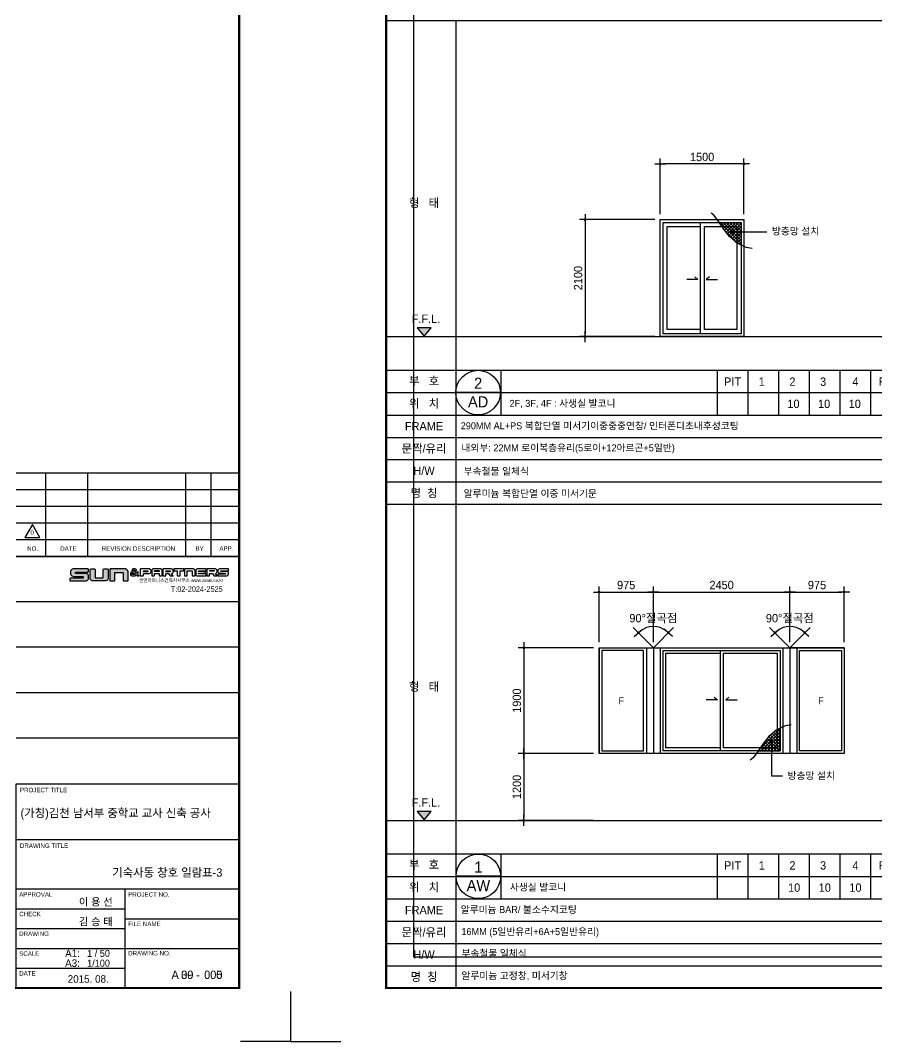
# Model space of a CAD drawing. Extents: x -25535497 to -25216507, y 8041684 to 8103002.
# Drawn here: x -25368491 to -25353125, y 8057869 to 8076208 of the extents above; entities that cross this region are included whole.
import ezdxf
from ezdxf.enums import TextEntityAlignment as Align

# ---------------------------------------------------------------- set-up
doc = ezdxf.new("R2010")
doc.units = 0
doc.header["$MEASUREMENT"] = 0
doc.set_wipeout_variables(frame=1)
doc.linetypes.add('DASHDOT', pattern=[22, 20, -1, 0, -1])
doc.layers.get('Defpoints').update_dxf_attribs({"color": 45})
for name, color, linetype in [('0_form', 8, 'Continuous'), ('0_SYM', 7, 'Continuous'), ('A_WID', 4, 'Continuous'), ('DIM', 7, 'Continuous'), ('ELE7', 4, 'Continuous'), ('FIN', 6, 'Continuous'), ('HAT', 8, 'Continuous'), ('KMS_SHEET$0$form', 7, 'Continuous'), ('KMS_SHEET$0$TEXT', 7, 'Continuous'), ('SHT', 7, 'Continuous'), ('SYM', 7, 'Continuous'), ('text', 7, 'Continuous')]:
    doc.layers.add(name, color=color, linetype=linetype)
doc.styles.add('KMS_SHEET$0$돋움', font='')
doc.styles.add('songdoh', font='')
doc.styles.add('돋움', font='')
doc.styles.get('KMS_SHEET$0$돋움').set_extended_font_data('Dotum')
doc.styles.get('songdoh').set_extended_font_data('Dotum')
doc.styles.get('돋움').set_extended_font_data('Dotum')
doc.dimstyles.new('DONGWOO', dxfattribs={"dimscale": 300, "dimtxt": 3, "dimasz": 1, "dimexe": 2, "dimexo": 2, "dimgap": 1, "dimtad": 1, "dimdec": 0, "dimzin": 11, "dimdsep": 46, "dimtxsty": 'songdoh', "dimblk": 'DOT-6', "dimcen": 2, "dimdle": 2, "dimclrd": 256, "dimclre": 256, "dimclrt": 3, "dimadec": 0, "dimazin": 0, "dimtfac": 1, "dimtdec": 0, "dimtix": 1, "dimtmove": 2, "dimatfit": 3, "dimldrblk": 'DOT', "dimfxl": 2, "dimtolj": 1, "dimtzin": 11, "dimarcsym": 0})

# ---------------------------------------------------------------- blocks, each defined once
blk = doc.blocks.new('KMS_SHEET$0$김천 도면폼(XR)')
at = {"layer": 'KMS_SHEET$0$form', "true_color": 0x424242}
for points in [[(77833, 17986), (77809, 18013), (77777, 18034), (77736, 18050), (77705, 18054), (77368, 18054), (77368, 18094), (77814, 18094), (77830, 18106), (77834, 18118), (77834, 18197), (77817, 18217), (77288, 18217), (77248, 18208), (77218, 18189), (77206, 18178), (77196, 18164), (77182, 18141), (77182, 18036), (77193, 18009), (77218, 17981), (77238, 17969), (77267, 17955), (77311, 17942), (77645, 17942), (77645, 17892), (77645, 17886), (77635, 17881), (77187, 17881), (77169, 17858), (77169, 17794), (77182, 17784), (77758, 17784), (77778, 17797), (77804, 17818), (77824, 17842), (77829, 17858), (77833, 17877)], [(78538, 18196), (78524, 18217), (78374, 18217), (78355, 18191), (78355, 17906), (78345, 17897), (78066, 17897), (78066, 18198), (78052, 18217), (77902, 18217), (77889, 18201), (77889, 17874), (77896, 17850), (77903, 17835), (77924, 17811), (77944, 17793), (77968, 17784), (78446, 17784), (78490, 17798), (78517, 17817), (78528, 17834), (78538, 17862)], [(79219, 18177), (79202, 18192), (79187, 18205), (79167, 18217), (78606, 18217), (78592, 18204), (78592, 17796), (78603, 17784), (78762, 17784), (78772, 17795), (78772, 18089), (79074, 18089), (79074, 17802), (79090, 17784), (79245, 17784), (79255, 17797), (79255, 18104), (79253, 18122), (79246, 18140), (79237, 18159)]]:
    blk.add_hatch(color=49, dxfattribs=at).paths.add_polyline_path(points)
for p, q in [((75242, 21666), (83232, 21666)), ((75242, 21066), (83232, 21066)), ((75242, 20466), (83232, 20466)), ((75242, 19866), (83232, 19866)), ((75819, 19808), (75550, 19341)), ((76089, 19341), (75819, 19808)), ((75242, 19266), (83232, 19266)), ((75550, 19341), (76089, 19341))]:
    blk.add_line(p, q)
at = {"color": 2}
blk.add_line((83232, 18666), (75242, 18666), dxfattribs=at)
at = {"color": 2, "const_width": 79.9}
blk.add_lwpolyline([(83232, 3182), (4501, 3182), (4501, 58666), (83232, 58666)], close=True, dxfattribs=at)
at = {"color": 2}
for points in [[(75242, 3182), (75242, 10507), (83232, 10507)], [(75242, 8509), (83232, 8509)], [(75242, 6734), (83232, 6734)]]:
    blk.add_lwpolyline(points, dxfattribs=at)
at = {"layer": 'Defpoints', "ltscale": 2}
blk.add_lwpolyline([(5500, 57780), (74243, 57780), (74243, 4293), (5500, 4293)], close=True, dxfattribs=at)
at = {"layer": 'Defpoints'}
for points in [[(1080, 3058), (1080, 1260), (2878, 1260)], [(85080, 3058), (85080, 1260), (83282, 1260)]]:
    blk.add_lwpolyline(points, dxfattribs=at)
at = {"layer": 'KMS_SHEET$0$form', "color": 1}
for p, q in [((76308, 18666), (76308, 21666)), ((77808, 18666), (77808, 21666)), ((81325, 18666), (81325, 21666)), ((82225, 18666), (82225, 21666)), ((75242, 18666), (83232, 18666)), ((83232, 18666), (75242, 18666)), ((75242, 18666), (83232, 18666)), ((75242, 18666), (83232, 18666)), ((75242, 6023), (79148, 6023)), ((79148, 5668), (83232, 5668)), ((75242, 5313), (79148, 5313)), ((75242, 4603), (79148, 4603)), ((79148, 4603), (83232, 4603)), ((75242, 3893), (79148, 3893))]:
    blk.add_line(p, q, dxfattribs=at)
at = {"layer": 'KMS_SHEET$0$form', "color": 2}
for points in [[(77833, 17986), (77809, 18013), (77777, 18034), (77736, 18050), (77705, 18054), (77368, 18054), (77368, 18094), (77814, 18094), (77830, 18106), (77834, 18118), (77834, 18197), (77817, 18217), (77288, 18217), (77248, 18208), (77218, 18189), (77206, 18178), (77196, 18164), (77182, 18141), (77182, 18036), (77193, 18009), (77218, 17981), (77238, 17969), (77267, 17955), (77311, 17942), (77640, 17942), (77645, 17938), (77645, 17892), (77645, 17886), (77635, 17881), (77187, 17881), (77169, 17858), (77169, 17794), (77182, 17784), (77758, 17784), (77778, 17797), (77804, 17818), (77824, 17842), (77829, 17858), (77833, 17877)], [(77903, 17835), (77896, 17850), (77889, 17874), (77889, 18201), (77902, 18217), (78052, 18217), (78066, 18198), (78066, 17897), (78345, 17897), (78355, 17906), (78355, 18191), (78374, 18217), (78524, 18217), (78538, 18196), (78538, 17862), (78528, 17834), (78517, 17817), (78490, 17798), (78446, 17784), (77968, 17784), (77944, 17793), (77924, 17811)], [(79255, 18104), (79253, 18122), (79246, 18140), (79237, 18159), (79219, 18177), (79202, 18192), (79187, 18205), (79167, 18217), (78606, 18217), (78592, 18204), (78592, 17796), (78603, 17784), (78762, 17784), (78772, 17795), (78772, 18089), (79074, 18089), (79074, 17802), (79090, 17784), (79245, 17784), (79255, 17797)]]:
    blk.add_lwpolyline(points, close=True, dxfattribs=at)
at = {"layer": 'KMS_SHEET$0$form'}
for points in [[(79435, 18160), (79435, 18177), (79509, 18177), (79509, 18144), (79551, 18152), (79551, 18165), (79538, 18207), (79534, 18209), (79494, 18217), (79439, 18217), (79404, 18206), (79392, 18172), (79390, 18156), (79396, 18137), (79410, 18121), (79365, 18091), (79340, 18068), (79335, 18044), (79336, 18018), (79347, 17983), (79352, 17978), (79393, 17968), (79477, 17968), (79502, 17973), (79515, 17981), (79538, 18002), (79576, 17968), (79645, 17968), (79573, 18034), (79625, 18082), (79595, 18111), (79541, 18063)], [(79507, 18031), (79486, 18012), (79381, 18012), (79381, 18053), (79439, 18093)], [(80059, 18185), (80050, 18193), (80039, 18204), (80026, 18212), (80014, 18217), (79696, 18217), (79687, 18207), (79687, 17972), (79691, 17968), (79792, 17968), (79799, 17975), (79799, 18053), (80013, 18053), (80024, 18053), (80041, 18061), (80058, 18075), (80070, 18093), (80076, 18118), (80074, 18153), (80067, 18172)], [(79954, 18145), (79954, 18116), (79801, 18116), (79801, 18145)], [(80473, 18165), (80470, 18173), (80464, 18183), (80459, 18191), (80450, 18201), (80439, 18208), (80423, 18217), (80141, 18217), (80132, 18212), (80117, 18200), (80107, 18188), (80100, 18177), (80099, 18172), (80099, 17978), (80107, 17968), (80192, 17968), (80201, 17975), (80201, 18041), (80204, 18046), (80362, 18046), (80371, 18037), (80371, 17977), (80377, 17968), (80466, 17968), (80473, 17977)], [(80201, 18119), (80201, 18160), (80205, 18165), (80363, 18165), (80371, 18159), (80371, 18124), (80368, 18119)], [(80201, 18119), (80201, 18160), (80205, 18165), (80363, 18165), (80371, 18159), (80371, 18124), (80368, 18119)], [(80864, 18099), (80867, 18108), (80867, 18151), (80863, 18168), (80858, 18179), (80850, 18190), (80841, 18200), (80828, 18209), (80810, 18217), (80505, 18217), (80497, 18212), (80497, 17974), (80501, 17968), (80598, 17968), (80602, 17973), (80602, 18046), (80607, 18049), (80698, 18049), (80758, 17968), (80868, 17968), (80868, 17971), (80807, 18050), (80809, 18054), (80823, 18054), (80838, 18063), (80850, 18073), (80857, 18081)], [(80864, 18099), (80867, 18108), (80867, 18151), (80863, 18168), (80858, 18179), (80850, 18190), (80841, 18200), (80828, 18209), (80810, 18217), (80505, 18217), (80497, 18212), (80497, 17974), (80501, 17968), (80598, 17968), (80602, 17973), (80602, 18046), (80607, 18049), (80698, 18049), (80758, 17968), (80868, 17968), (80868, 17971), (80807, 18050), (80809, 18054), (80823, 18054), (80838, 18063), (80850, 18073), (80857, 18081)], [(80613, 18113), (80603, 18121), (80603, 18141), (80612, 18143), (80756, 18143), (80756, 18113)], [(80613, 18113), (80603, 18121), (80603, 18141), (80612, 18143), (80756, 18143), (80756, 18113)], [(81123, 18146), (81242, 18146), (81247, 18150), (81247, 18211), (81243, 18217), (80896, 18217), (80892, 18213), (80892, 18152), (80898, 18146), (81016, 18146), (81016, 17978), (81024, 17968), (81116, 17968), (81123, 17972)], [(81123, 18146), (81242, 18146), (81247, 18150), (81247, 18211), (81243, 18217), (80896, 18217), (80892, 18213), (80892, 18152), (80898, 18146), (81016, 18146), (81016, 17978), (81024, 17968), (81116, 17968), (81123, 17972)], [(81374, 18143), (81547, 18143), (81547, 17978), (81557, 17968), (81646, 17968), (81652, 17976), (81652, 18152), (81651, 18162), (81646, 18172), (81641, 18183), (81631, 18194), (81621, 18202), (81612, 18210), (81601, 18217), (81279, 18217), (81271, 18209), (81271, 17975), (81277, 17968), (81368, 17968), (81374, 17974)], [(81374, 18143), (81547, 18143), (81547, 17978), (81557, 17968), (81646, 17968), (81652, 17976), (81652, 18152), (81651, 18162), (81646, 18172), (81641, 18183), (81631, 18194), (81621, 18202), (81612, 18210), (81601, 18217), (81279, 18217), (81271, 18209), (81271, 17975), (81277, 17968), (81368, 17968), (81374, 17974)], [(81776, 18128), (81776, 18147), (81781, 18150), (82038, 18150), (82046, 18157), (82046, 18207), (82035, 18216), (81731, 18216), (81706, 18207), (81691, 18196), (81682, 18182), (81675, 18163), (81675, 18009), (81685, 17992), (81698, 17979), (81712, 17970), (81724, 17968), (82044, 17968), (82048, 17971), (82048, 18028), (82042, 18035), (81784, 18035), (81774, 18038), (81774, 18060), (81782, 18065), (82029, 18065), (82029, 18119), (82023, 18123), (81781, 18123)], [(81776, 18128), (81776, 18147), (81781, 18150), (82038, 18150), (82046, 18157), (82046, 18207), (82035, 18216), (81731, 18216), (81706, 18207), (81691, 18196), (81682, 18182), (81675, 18163), (81675, 18009), (81685, 17992), (81698, 17979), (81712, 17970), (81724, 17968), (82044, 17968), (82048, 17971), (82048, 18028), (82042, 18035), (81784, 18035), (81774, 18038), (81774, 18060), (81782, 18065), (82029, 18065), (82029, 18119), (82023, 18123), (81781, 18123)], [(82442, 18151), (82438, 18168), (82433, 18179), (82425, 18190), (82416, 18200), (82402, 18209), (82384, 18217), (82080, 18217), (82071, 18212), (82071, 17974), (82076, 17968), (82173, 17968), (82176, 17973), (82176, 18046), (82181, 18049), (82273, 18049), (82333, 17968), (82443, 17968), (82443, 17971), (82382, 18050), (82384, 18054), (82398, 18054), (82413, 18063), (82425, 18073), (82431, 18081), (82439, 18099), (82442, 18108)], [(82442, 18151), (82438, 18168), (82433, 18179), (82425, 18190), (82416, 18200), (82402, 18209), (82384, 18217), (82080, 18217), (82071, 18212), (82071, 17974), (82076, 17968), (82173, 17968), (82176, 17973), (82176, 18046), (82181, 18049), (82273, 18049), (82333, 17968), (82443, 17968), (82443, 17971), (82382, 18050), (82384, 18054), (82398, 18054), (82413, 18063), (82425, 18073), (82431, 18081), (82439, 18099), (82442, 18108)], [(82185, 18141), (82185, 18161), (82194, 18163), (82339, 18163), (82339, 18133), (82195, 18133)], [(82185, 18141), (82185, 18161), (82194, 18163), (82339, 18163), (82339, 18133), (82195, 18133)], [(82792, 18121), (82774, 18123), (82581, 18123), (82581, 18147), (82837, 18147), (82846, 18153), (82848, 18160), (82848, 18206), (82839, 18217), (82535, 18217), (82512, 18212), (82495, 18201), (82488, 18194), (82482, 18186), (82474, 18174), (82474, 18113), (82480, 18098), (82495, 18081), (82506, 18075), (82523, 18067), (82548, 18059), (82737, 18059), (82740, 18057), (82740, 18030), (82740, 18027), (82734, 18024), (82477, 18024), (82467, 18011), (82467, 17974), (82474, 17968), (82805, 17968), (82816, 17976), (82831, 17988), (82843, 18001), (82846, 18011), (82848, 18022), (82848, 18084), (82834, 18100), (82815, 18112)], [(82792, 18121), (82774, 18123), (82581, 18123), (82581, 18147), (82837, 18147), (82846, 18153), (82848, 18160), (82848, 18206), (82839, 18217), (82535, 18217), (82512, 18212), (82495, 18201), (82488, 18194), (82482, 18186), (82474, 18174), (82474, 18113), (82480, 18098), (82495, 18081), (82506, 18075), (82523, 18067), (82548, 18059), (82737, 18059), (82740, 18057), (82740, 18030), (82740, 18027), (82734, 18024), (82477, 18024), (82467, 18011), (82467, 17974), (82474, 17968), (82805, 17968), (82816, 17976), (82831, 17988), (82843, 18001), (82846, 18011), (82848, 18022), (82848, 18084), (82834, 18100), (82815, 18112)]]:
    blk.add_lwpolyline(points, close=True, dxfattribs=at)
at = {"layer": 'KMS_SHEET$0$form', "color": 1}
for points in [[(83232, 17035), (75242, 17035)], [(83232, 15403), (75242, 15403)], [(83232, 13771), (75242, 13771)], [(83232, 12139), (75242, 12139)]]:
    blk.add_lwpolyline(points, dxfattribs=at)
at = {"layer": 'KMS_SHEET$0$TEXT', "color": 1}
blk.add_line((79148, 3182), (79148, 6734), dxfattribs=at)
at = {"layer": 'KMS_SHEET$0$TEXT', "style": 'KMS_SHEET$0$돋움'}
for s, height, p in [('0', 160, (75750, 19444)), ('NO.', 159.8, (75634, 18867)), ('DATE', 159.8, (76819, 18867)), ('REVISION DESCRIPTION', 159.81, (78311, 18867)), ('BY', 159.8, (81670, 18867)), ('APP.', 159.8, (82523, 18867)), ('썬앤파트너스건축사사무소 www.asun.co.kr', 117.84, (79644, 17749)), ('T:02-2024-2525', 200, (80782, 17394)), ('PROJECT TITLE', 159.81, (75375, 10205)), ('(가칭)김천 남서부 중학교 교사 신축 공사', 299.64, (75395, 9310)), ('DRAWING TITLE', 159.81, (75375, 8208)), ('APPROVAL', 159.8, (75348, 6458)), ('PROJECT NO.', 159.81, (79255, 6458)), ('CHECK', 159.8, (75348, 5757)), ('FILE NAME', 159.8, (79255, 5402)), ('DRAWING', 159.8, (75348, 5047)), ('SCALE', 159.8, (75348, 4337)), ('DRAWING NO.', 159.81, (79255, 4349)), ('DATE', 159.8, (75348, 3626))]:
    blk.add_text(s, height=height, dxfattribs=at).set_placement(p)
for s, p in [('이 용 선', (78699, 6271)), ('김 승 태', (78699, 5561)), ('2015. 08.', (78558, 3506))]:
    blk.add_text(s, height=269.7, dxfattribs=at).set_placement(p, align=Align.MIDDLE_RIGHT)
for s, p in [('A1:', (76995, 4423)), ('A3:', (76995, 4073))]:
    blk.add_text(s, height=269.7, dxfattribs=at).set_placement(p, align=Align.MIDDLE_LEFT)
blk = doc.blocks.new('KMS_SHEET', base_point=(2746843.44, 1131951.81))
at = {"xscale": 0.0100119047570738, "yscale": 0.0100119047570738, "zscale": 0.0100119047570738}
blk.add_blockref('KMS_SHEET$0$김천 도면폼(XR)', (2746832.63, 1131939.2), dxfattribs=at)
at = {"layer": 'Defpoints', "style": 'KMS_SHEET$0$돋움'}
for s, p in [('00', (2747649.52, 1131975.8)), ('000', (2747659.94, 1131975.8))]:
    blk.add_text(s, height=3, dxfattribs=at).set_placement(p, align=Align.MIDDLE_RIGHT)
at = {"layer": 'KMS_SHEET$0$TEXT', "style": 'KMS_SHEET$0$돋움'}
blk.add_text('A', height=3, dxfattribs=at).set_placement((2747641.68, 1131975.8), align=Align.MIDDLE_LEFT)
blk.add_text('-', height=3, dxfattribs=at).set_placement((2747651.21, 1131975.8), align=Align.MIDDLE_CENTER)
blk = doc.blocks.new('창호표')
at = {"layer": '0_form', "color": 3}
for p, q in [((0, 278), (8540, 278)), ((0, -6000), (8540, -6000)), ((0, -8410), (8540, -8410))]:
    blk.add_line(p, q, dxfattribs=at)
at = {"layer": '0_form', "color": 7}
for p, q in [((0, 278), (0, -8410)), ((8540, 278), (8540, -8410)), ((4690, -6000), (4690, -6810)), ((5240, -6000), (5240, -6810)), ((5790, -6000), (5790, -6810)), ((6340, -6000), (6340, -6810)), ((6890, -6000), (6890, -6810)), ((7440, -6000), (7440, -6810)), ((7990, -6000), (7990, -6810)), ((0, -6405), (8540, -6405)), ((0, -6810), (8540, -6810)), ((0, -7210), (8540, -7210)), ((0, -7610), (8540, -7610)), ((0, -8010), (8540, -8010))]:
    blk.add_line(p, q, dxfattribs=at)
at = {"layer": '0_form', "color": 1, "linetype": 'DASHDOT'}
blk.add_line((0, -5400), (8540, -5400), dxfattribs=at)
at = {"layer": '0_form'}
blk.add_line((810, -6000), (810, -6810), dxfattribs=at)
at = {"layer": '0_form', "color": 3, "style": '돋움'}
for s, p in [('PIT', (4967, -6284)), ('4', (7172, -6284)), ('RF', (7722, -6284))]:
    blk.add_text(s, height=150, dxfattribs=at).set_placement(p, align=Align.CENTER)
for s, p in [('1', (5437, -6284)), ('2', (5987, -6284)), ('3', (6537, -6284)), ('계', (8155, -6284))]:
    blk.add_text(s, height=150, dxfattribs=at).set_placement(p)
blk = doc.blocks.new('DOOR')
at = {"color": 0}
blk.add_line((-44282, 44513), (-45482, 44513), dxfattribs=at)
at = {"color": 0, "linetype": 'Continuous'}
blk.add_circle((-44882, 44513), 600, dxfattribs=at)
at = {"layer": 'Defpoints', "style": '돋움', "width": 0.8}
blk.add_attdef('크기', text='', height=169, dxfattribs=at).set_placement((-44882, 44513), align=Align.MIDDLE_CENTER)
at = {"layer": 'SYM', "color": 3, "style": 'songdoh'}
for tag, p in [('번호', (-44882, 44763)), ('종류', (-44882, 44263))]:
    blk.add_attdef(tag, text='', height=300, dxfattribs=at).set_placement(p, align=Align.MIDDLE_CENTER)
blk = doc.blocks.new('_Dot')
at = {"color": 0, "linetype": 'ByBlock', "lineweight": -2}
blk.add_line((-0.5, 0), (-1, 0), dxfattribs=at)
at = {"color": 0, "linetype": 'ByBlock', "const_width": 0.5}
blk.add_lwpolyline([(-0.25, 0, 1), (0.25, 0, 1)], format="xyb", close=True, dxfattribs=at)
blk = doc.blocks.new('DOT-6')
at = {"layer": 'DIM', "color": 7, "ltscale": 0.5}
blk.add_line((2, 0), (-2, 0), dxfattribs=at)
at = {"layer": 'DIM', "color": 7, "ltscale": 0.5, "xscale": 0.9680000000043946, "yscale": 0.9680000000043946, "zscale": 0.9680000000043946}
blk.add_blockref('_Dot', (0, 0), dxfattribs=at)
blk = doc.blocks.new('*D63')
at = {"layer": 'Defpoints', "color": 0, "linetype": 'Continuous'}
for p in [(-25357131, 8065942), (-25358106, 8064942), (-25357131, 8064942)]:
    blk.add_point(p, dxfattribs=at)
at = {"layer": 'DIM', "linetype": 'Continuous', "lineweight": -2}
for p, q in [((-25358106, 8065042), (-25358106, 8066042)), ((-25358056, 8065942), (-25357181, 8065942)), ((-25357131, 8065042), (-25357131, 8066042))]:
    blk.add_line(p, q, dxfattribs=at)
at = {"layer": 'DIM', "linetype": 'Continuous', "lineweight": -2, "xscale": 50, "yscale": 50, "zscale": 50, "rotation": 180}
blk.add_blockref('DOT-6', (-25358106, 8065942), dxfattribs=at)
at = {"layer": 'DIM', "linetype": 'Continuous', "lineweight": -2, "xscale": 50, "yscale": 50, "zscale": 50}
blk.add_blockref('DOT-6', (-25357131, 8065942), dxfattribs=at)
at = {"layer": 'DIM', "color": 3, "linetype": 'Continuous', "insert": (-25357619, 8066067), "char_height": 150, "attachment_point": 5, "style": 'songdoh'}
blk.add_mtext('\\A1;975', dxfattribs=at)
blk = doc.blocks.new('*D64')
at = {"layer": 'Defpoints', "color": 0, "linetype": 'Continuous'}
for p in [(-25358106, 8064942), (-25359456, 8063042), (-25358106, 8063042)]:
    blk.add_point(p, dxfattribs=at)
at = {"layer": 'DIM', "linetype": 'Continuous', "lineweight": -2}
for p, q in [((-25358206, 8064942), (-25359556, 8064942)), ((-25359456, 8064892), (-25359456, 8063092)), ((-25358206, 8063042), (-25359556, 8063042))]:
    blk.add_line(p, q, dxfattribs=at)
at = {"layer": 'DIM', "linetype": 'Continuous', "lineweight": -2, "xscale": 50, "yscale": 50, "zscale": 50}
for p, rotation in [((-25359456, 8064942), 90), ((-25359456, 8063042), 270)]:
    blk.add_blockref('DOT-6', p, dxfattribs=dict(at, rotation=rotation))
at = {"layer": 'DIM', "color": 3, "linetype": 'Continuous', "insert": (-25359581, 8063992), "char_height": 150, "attachment_point": 5, "rotation": 90, "style": 'songdoh'}
blk.add_mtext('\\A1;1900', dxfattribs=at)
blk = doc.blocks.new('*D65')
at = {"layer": 'Defpoints', "color": 0, "linetype": 'Continuous'}
for p in [(-25358106, 8063042), (-25359456, 8061842), (-25358106, 8061842)]:
    blk.add_point(p, dxfattribs=at)
at = {"layer": 'DIM', "linetype": 'Continuous', "lineweight": -2}
for p, q in [((-25358206, 8063042), (-25359556, 8063042)), ((-25359456, 8062992), (-25359456, 8061892)), ((-25358206, 8061842), (-25359556, 8061842))]:
    blk.add_line(p, q, dxfattribs=at)
at = {"layer": 'DIM', "linetype": 'Continuous', "lineweight": -2, "xscale": 50, "yscale": 50, "zscale": 50}
for p, rotation in [((-25359456, 8063042), 90), ((-25359456, 8061842), 270)]:
    blk.add_blockref('DOT-6', p, dxfattribs=dict(at, rotation=rotation))
at = {"layer": 'DIM', "color": 3, "linetype": 'Continuous', "insert": (-25359581, 8062442), "char_height": 150, "attachment_point": 5, "rotation": 90, "style": 'songdoh'}
blk.add_mtext('\\A1;1200', dxfattribs=at)
blk = doc.blocks.new('*D66')
at = {"layer": 'Defpoints', "color": 0, "linetype": 'Continuous'}
for p in [(-25354681, 8065942), (-25357131, 8064942), (-25354681, 8064942)]:
    blk.add_point(p, dxfattribs=at)
at = {"layer": 'DIM', "linetype": 'Continuous', "lineweight": -2}
for p, q in [((-25357131, 8065042), (-25357131, 8066042)), ((-25357081, 8065942), (-25354731, 8065942)), ((-25354681, 8065042), (-25354681, 8066042))]:
    blk.add_line(p, q, dxfattribs=at)
at = {"layer": 'DIM', "linetype": 'Continuous', "lineweight": -2, "xscale": 50, "yscale": 50, "zscale": 50, "rotation": 180}
blk.add_blockref('DOT-6', (-25357131, 8065942), dxfattribs=at)
at = {"layer": 'DIM', "linetype": 'Continuous', "lineweight": -2, "xscale": 50, "yscale": 50, "zscale": 50}
blk.add_blockref('DOT-6', (-25354681, 8065942), dxfattribs=at)
at = {"layer": 'DIM', "color": 3, "linetype": 'Continuous', "insert": (-25355906, 8066067), "char_height": 150, "attachment_point": 5, "style": 'songdoh'}
blk.add_mtext('\\A1;2450', dxfattribs=at)
blk = doc.blocks.new('*D67')
at = {"layer": 'Defpoints', "color": 0, "linetype": 'Continuous'}
for p in [(-25353706, 8065942), (-25354681, 8064942), (-25353706, 8064942)]:
    blk.add_point(p, dxfattribs=at)
at = {"layer": 'DIM', "linetype": 'Continuous', "lineweight": -2}
for p, q in [((-25354681, 8065042), (-25354681, 8066042)), ((-25354631, 8065942), (-25353756, 8065942)), ((-25353706, 8065042), (-25353706, 8066042))]:
    blk.add_line(p, q, dxfattribs=at)
at = {"layer": 'DIM', "linetype": 'Continuous', "lineweight": -2, "xscale": 50, "yscale": 50, "zscale": 50, "rotation": 180}
blk.add_blockref('DOT-6', (-25354681, 8065942), dxfattribs=at)
at = {"layer": 'DIM', "linetype": 'Continuous', "lineweight": -2, "xscale": 50, "yscale": 50, "zscale": 50}
blk.add_blockref('DOT-6', (-25353706, 8065942), dxfattribs=at)
at = {"layer": 'DIM', "color": 3, "linetype": 'Continuous', "insert": (-25354194, 8066067), "char_height": 150, "attachment_point": 5, "style": 'songdoh'}
blk.add_mtext('\\A1;975', dxfattribs=at)
blk = doc.blocks.new('*D68')
at = {"layer": 'Defpoints', "color": 0, "linetype": 'Continuous'}
for p in [(-25357495, 8065305), (-25357033, 8065308), (-25356767, 8065305), (-25357131, 8064942), (-25357131, 8064942)]:
    blk.add_point(p, dxfattribs=at)
at = {"layer": 'DIM', "linetype": 'Continuous', "lineweight": -2}
blk.add_arc((-25357131, 8064942), 380, 52.5513, 127.4487, dxfattribs=at)
at = {"layer": 'DIM', "linetype": 'Continuous', "lineweight": -2, "xscale": 50, "yscale": 50, "zscale": 50}
for p, rotation in [((-25357400, 8065210), 221.224353473247), ((-25356863, 8065210), 318.7756465267531)]:
    blk.add_blockref('DOT-6', p, dxfattribs=dict(at, rotation=rotation))
at = {"layer": 'DIM', "color": 3, "linetype": 'Continuous', "insert": (-25357131, 8065465), "char_height": 150, "attachment_point": 5, "style": 'songdoh'}
blk.add_mtext('\\A1;90°절곡점', dxfattribs=at)
blk = doc.blocks.new('*D69')
at = {"layer": 'Defpoints', "color": 0, "linetype": 'Continuous'}
for p in [(-25355045, 8065305), (-25354583, 8065308), (-25354317, 8065305), (-25354681, 8064942), (-25354681, 8064942)]:
    blk.add_point(p, dxfattribs=at)
at = {"layer": 'DIM', "linetype": 'Continuous', "lineweight": -2}
blk.add_arc((-25354681, 8064942), 380, 52.5513, 127.4487, dxfattribs=at)
at = {"layer": 'DIM', "linetype": 'Continuous', "lineweight": -2, "xscale": 50, "yscale": 50, "zscale": 50}
for p, rotation in [((-25354950, 8065210), 221.224353473247), ((-25354413, 8065210), 318.7756465267531)]:
    blk.add_blockref('DOT-6', p, dxfattribs=dict(at, rotation=rotation))
at = {"layer": 'DIM', "color": 3, "linetype": 'Continuous', "insert": (-25354681, 8065465), "char_height": 150, "attachment_point": 5, "style": 'songdoh'}
blk.add_mtext('\\A1;90°절곡점', dxfattribs=at)
blk = doc.blocks.new('*D90')
at = {"layer": 'Defpoints', "color": 0, "linetype": 'Continuous'}
for p in [(-25357006, 8072630), (-25358356, 8070530), (-25357006, 8070530)]:
    blk.add_point(p, dxfattribs=at)
at = {"layer": 'DIM', "linetype": 'Continuous', "lineweight": -2}
for p, q in [((-25357106, 8072630), (-25358456, 8072630)), ((-25358356, 8072580), (-25358356, 8070580)), ((-25357106, 8070530), (-25358456, 8070530))]:
    blk.add_line(p, q, dxfattribs=at)
at = {"layer": 'DIM', "linetype": 'Continuous', "lineweight": -2, "xscale": 50, "yscale": 50, "zscale": 50}
for p, rotation in [((-25358356, 8072630), 90), ((-25358356, 8070530), 270)]:
    blk.add_blockref('DOT-6', p, dxfattribs=dict(at, rotation=rotation))
at = {"layer": 'DIM', "color": 3, "linetype": 'Continuous', "insert": (-25358481, 8071580), "char_height": 150, "attachment_point": 5, "rotation": 90, "style": 'songdoh'}
blk.add_mtext('\\A1;2100', dxfattribs=at)
blk = doc.blocks.new('*D91')
at = {"layer": 'Defpoints', "color": 0, "linetype": 'Continuous'}
for p in [(-25357006, 8073630), (-25357006, 8072630), (-25355506, 8072630)]:
    blk.add_point(p, dxfattribs=at)
at = {"layer": 'DIM', "linetype": 'Continuous', "lineweight": -2}
for p, q in [((-25357006, 8072730), (-25357006, 8073730)), ((-25355556, 8073630), (-25356956, 8073630)), ((-25355506, 8072730), (-25355506, 8073730))]:
    blk.add_line(p, q, dxfattribs=at)
at = {"layer": 'DIM', "linetype": 'Continuous', "lineweight": -2, "xscale": 50, "yscale": 50, "zscale": 50, "rotation": 180}
blk.add_blockref('DOT-6', (-25357006, 8073630), dxfattribs=at)
at = {"layer": 'DIM', "linetype": 'Continuous', "lineweight": -2, "xscale": 50, "yscale": 50, "zscale": 50}
blk.add_blockref('DOT-6', (-25355506, 8073630), dxfattribs=at)
at = {"layer": 'DIM', "color": 3, "linetype": 'Continuous', "insert": (-25356256, 8073755), "char_height": 150, "attachment_point": 5, "style": 'songdoh'}
blk.add_mtext('\\A1;1500', dxfattribs=at)
blk = doc.blocks.new('HHH')
at = {"layer": 'FIN', "ltscale": 4}
h = blk.add_hatch(dxfattribs=at)
h.set_pattern_fill('_USER', color=5, scale=40, angle=45, double=1, pattern_type=0)
h.set_pattern_definition([(45, (65.854, -24064.096), (-28.28427125, 28.28427125), []), (135, (65.854, -24064.096), (-28.28427125, -28.28427125), [])])
h.paths.add_polyline_path([(-25332061, 8086958), (-25332147, 8086881), (-25332234, 8086770), (-25332304, 8086669), (-25332316, 8086651), (-25332332, 8086628), (-25331940, 8086628), (-25331940, 8087034), (-25332017, 8086997), (-25332027, 8086988)])
blk.add_lwpolyline([(-25331740, 8087094), (-25331849, 8087078), (-25332017, 8086997), (-25332147, 8086881), (-25332251, 8086749), (-25332340, 8086616), (-25332426, 8086501), (-25332475, 8086459)], dxfattribs=at)
at = {"layer": 'FIN', "color": 5, "ltscale": 4}
blk.add_lwpolyline([(-25332061, 8086958), (-25332147, 8086881), (-25332234, 8086770), (-25332304, 8086669), (-25332316, 8086651), (-25332332, 8086628), (-25331940, 8086628), (-25331940, 8087034), (-25332017, 8086997), (-25332027, 8086988)], close=True, dxfattribs=at)
blk = doc.blocks.new('창호부호')
at = {"layer": '0_form', "color": 3}
for p, q in [((0, 278), (1252, 278)), ((0, 278), (0, -8410)), ((0, -8410), (1252, -8410))]:
    blk.add_line(p, q, dxfattribs=at)
at = {"layer": '0_form', "color": 7}
for p, q in [((1252, 278), (1252, -8410)), ((0, -6000), (1252, -6000)), ((0, -6405), (1252, -6405)), ((0, -6810), (1252, -6810)), ((0, -7210), (1252, -7210)), ((0, -7610), (1252, -7610)), ((0, -8010), (1252, -8010))]:
    blk.add_line(p, q, dxfattribs=at)
at = {"layer": '0_form', "color": 1, "linetype": 'DASHDOT'}
blk.add_line((0, -5400), (1252, -5400), dxfattribs=at)
at = {"layer": '0_form', "color": 2}
blk.add_lwpolyline([(682, -5390), (807, -5240), (557, -5240)], close=True, dxfattribs=at)
blk.add_solid([(682, -5390), (557, -5240), (807, -5240)], dxfattribs=at)
at = {"layer": '0_form', "color": 2, "style": '돋움'}
for s, p in [('형   태', (682, -3000)), ('F.F.L.', (716, -5079)), ('부   호', (682, -6197)), ('위   치', (682, -6602)), ('FRAME', (682, -7010)), ('문짝/유리', (682, -7410)), ('H/W', (682, -7810)), ('명  칭', (682, -8210))]:
    blk.add_text(s, height=150, dxfattribs=at).set_placement(p, align=Align.MIDDLE_CENTER)

msp = doc.modelspace()

# ---------------------------------------------------------------- linework, layer by layer
at = {"ltscale": 4}
msp.add_lwpolyline([(-25357006.2, 8072629.6), (-25355506.2, 8072629.6), (-25355506.2, 8070529.6), (-25357006.2, 8070529.6)], close=True, dxfattribs=at)
for points in [[(-25356388.2, 8071602.6), (-25356331.2, 8071554.6), (-25356533.2, 8071554.6)], [(-25356124.2, 8071602.6), (-25356181.2, 8071554.6), (-25355979.2, 8071554.6)]]:
    msp.add_lwpolyline(points)
at = {"layer": 'A_WID', "ltscale": 4}
for p, q in [((-25356293.7, 8072579.6), (-25356293.7, 8070579.6)), ((-25356218.7, 8072504.6), (-25356218.7, 8070654.6)), ((-25358106.2, 8064941.5), (-25357131.2, 8064941.5)), ((-25358106.2, 8064941.5), (-25358106.2, 8063041.5)), ((-25357256.2, 8064941.5), (-25357256.2, 8063041.5)), ((-25357131.2, 8064941.5), (-25357131.2, 8063041.5)), ((-25357131.2, 8064941.5), (-25354681.2, 8064941.5)), ((-25357131.2, 8064941.5), (-25357131.2, 8063041.5)), ((-25357006.2, 8064941.5), (-25357006.2, 8063041.5)), ((-25354806.2, 8064941.5), (-25354806.2, 8063041.5)), ((-25354681.2, 8064941.5), (-25354681.2, 8063041.5)), ((-25354681.2, 8064941.5), (-25354681.2, 8063041.5)), ((-25353706.2, 8064941.5), (-25354681.2, 8064941.5)), ((-25354681.2, 8064941.5), (-25354681.2, 8063041.5)), ((-25354556.2, 8064941.5), (-25354556.2, 8063041.5)), ((-25353706.2, 8064941.5), (-25353706.2, 8063041.5)), ((-25353706.2, 8063041.5), (-25358106.2, 8063041.5))]:
    msp.add_line(p, q, dxfattribs=at)
for points in [[(-25356956.2, 8072579.6), (-25355556.2, 8072579.6), (-25355556.2, 8070579.6), (-25356956.2, 8070579.6)], [(-25357306.2, 8064891.5), (-25358056.2, 8064891.5), (-25358056.2, 8063091.5), (-25357306.2, 8063091.5)], [(-25354506.2, 8064891.5), (-25353756.2, 8064891.5), (-25353756.2, 8063091.5), (-25354506.2, 8063091.5)]]:
    msp.add_lwpolyline(points, close=True, dxfattribs=at)
for points in [[(-25356293.7, 8070654.6), (-25356881.2, 8070654.6), (-25356881.2, 8072504.6), (-25356293.7, 8072504.6)], [(-25356218.7, 8072504.6), (-25355631.2, 8072504.6), (-25355631.2, 8070654.6), (-25356218.7, 8070654.6)]]:
    msp.add_lwpolyline(points, dxfattribs=at)
at = {"layer": 'DIM', "linetype": 'Continuous'}
for p, q in [((-25357131.2, 8064941.5), (-25357495.2, 8065305.5)), ((-25357131.2, 8064941.5), (-25356767.3, 8065305.5)), ((-25354681.2, 8064941.5), (-25355045.2, 8065305.5)), ((-25354681.2, 8064941.5), (-25354317.3, 8065305.5))]:
    msp.add_line(p, q, dxfattribs=at)
at = {"layer": 'ELE7'}
for p, q in [((-25357006.2, 8072629.6), (-25355506.2, 8072629.6)), ((-25357006.2, 8070529.6), (-25357006.2, 8072629.6)), ((-25355506.2, 8072629.6), (-25355506.2, 8070529.6)), ((-25355506.2, 8070529.6), (-25357006.2, 8070529.6)), ((-25355556.2, 8070529.6), (-25356956.2, 8070529.6))]:
    msp.add_line(p, q, dxfattribs=at)
at = {"layer": 'SHT'}
for p, q in [((-25355713.3, 8072410.9), (-25355094.2, 8072410.9)), ((-25355013.3, 8063260.2), (-25355013.3, 8062641.1)), ((-25355013.3, 8062641.1), (-25354813.3, 8062641.1))]:
    msp.add_line(p, q, dxfattribs=at)
at = {"layer": 'SHT', "const_width": 37.5}
for points in [[(-25355732, 8072410.9, -1), (-25355694.5, 8072410.9, -1)], [(-25355032, 8063260.2, 1), (-25354994.5, 8063260.2, 1)]]:
    msp.add_lwpolyline(points, format="xyb", close=True, dxfattribs=at)

# ---------------------------------------------------------------- block references
at = {"layer": '0_form', "color": 7}
for name, p in [('창호부호', (-25361928.7, 8075929.6)), ('창호표', (-25360676.2, 8075929.6)), ('창호부호', (-25361928.7, 8067241.5)), ('창호표', (-25360676.2, 8067241.5))]:
    msp.add_blockref(name, p, dxfattribs=at)
at = {"layer": '0_SYM', "xscale": 0.6666666666666666, "yscale": 0.6666666666666666, "zscale": 0.6666666666666666}
for p, values in [((-25330354.6, 8039849.6), {'종류': 'AD', '번호': '2'}), ((-25330349.6, 8031161.5), {'종류': 'AW', '번호': '1'})]:
    msp.add_blockref('DOOR', p, dxfattribs=at).add_auto_attribs(values)
at = {"layer": 'FIN', "color": 5, "ltscale": 4, "xscale": 50, "yscale": 50, "zscale": 50}
msp.add_blockref('KMS_SHEET', (-25405691.2, 8057869), dxfattribs=at)
at = {"layer": 'HAT', "xscale": -1, "rotation": 180}
msp.add_blockref('HHH', (-23616.1, 16159207.9), dxfattribs=at)
at = {"layer": 'HAT'}
msp.add_blockref('HHH', (-22916.1, -23536.8), dxfattribs=at)

# ---------------------------------------------------------------- texts
at = {"layer": '0_form', "color": 3, "style": '돋움'}
for p in [(-25354616.2, 8069322.1), (-25354066.2, 8069322.1), (-25353516.2, 8069322.1), (-25354603.8, 8060634), (-25354053.8, 8060634), (-25353503.8, 8060634)]:
    msp.add_text('10', height=150, dxfattribs=at).set_placement(p, align=Align.MIDDLE_CENTER)
at = {"layer": 'text', "style": '돋움'}
for s, height, p in [('방충망 설치', 125, (-25354578.7, 8072424.4)), ('F', 125, (-25357707, 8063990.3)), ('F', 125, (-25354124, 8063990.3)), ('방충망 설치', 125, (-25354297.7, 8062646.3)), ('-', 150, (-25365302.8, 8059068.5))]:
    msp.add_text(s, height=height, dxfattribs=at).set_placement(p, align=Align.MIDDLE_CENTER)
for s, p in [('2F, 3F, 4F : 사생실 발코니', (-25359712.2, 8069330.9)), ('내외부: 22MM 로이복층유리(5로이+12아르곤+5일반)', (-25360576.2, 8068531.4)), ('부속철물 일체식', (-25360535.2, 8068112.4)), ('알루미늄 복합단열 이중 미서기문', (-25360535.2, 8067712.4)), ('사생실 발코니', (-25359707.2, 8060642.8)), ('16MM (5일반유리+6A+5일반유리)', (-25360576.2, 8059843.3)), ('1 / 50', (-25367293.8, 8059452.8)), ('부속철물 일체식', (-25360576.2, 8059453.3)), ('1/100', (-25367293.8, 8059277.1)), ('알루미늄 고정창, 미서기창', (-25360576.2, 8059053.3))]:
    msp.add_text(s, height=125, dxfattribs=at).set_placement(p, align=Align.MIDDLE_LEFT)
for s, p in [('290MM AL+PS 복합단열 미서기이중중중연창/ 인터폰디초내후성코팅', (-25360588.2, 8068865.6)), ('알루미늄 BAR/ 불소수지코팅', (-25360588.2, 8060177.5))]:
    msp.add_text(s, height=125, dxfattribs=at).set_placement(p)
for s, p in [('기숙사동 창호 일람표-3', (-25364866.2, 8060905.6)), ('39', (-25365387.7, 8059068.5)), ('005', (-25364866.2, 8059068.5))]:
    msp.add_text(s, height=150, dxfattribs=at).set_placement(p, align=Align.MIDDLE_RIGHT)

# ---------------------------------------------------------------- dimensions: what is measured, and where the dimension line sits
at = {"layer": 'DIM', "linetype": 'Continuous'}
for base, p1, p2, angle, picture, middle in [((-25357006.2, 8073629.5), (-25355506.2, 8072629.5), (-25357006.2, 8072629.5), 180, '*D91', (-25356256.2, 8073754.6)), ((-25358356.2, 8070529.6), (-25357006.2, 8072629.6), (-25357006.2, 8070529.6), 270, '*D90', (-25358481.3, 8071579.6)), ((-25357131.2, 8065941.5), (-25358106.2, 8064941.5), (-25357131.2, 8064941.5), 180, '*D63', (-25357618.7, 8066066.6)), ((-25354681.2, 8065941.5), (-25357131.2, 8064941.5), (-25354681.2, 8064941.5), 180, '*D66', (-25355906.2, 8066066.6)), ((-25353706.2, 8065941.5), (-25354681.2, 8064941.5), (-25353706.2, 8064941.5), 180, '*D67', (-25354193.7, 8066066.6)), ((-25359456.2, 8063041.5), (-25358106.2, 8064941.5), (-25358106.2, 8063041.5), 270, '*D64', (-25359581.3, 8063991.5)), ((-25359456.2, 8061841.5), (-25358106.2, 8063041.5), (-25358106.2, 8061841.5), 270, '*D65', (-25359581.3, 8062441.5))]:
    dim = msp.add_linear_dim(base=base, p1=p1, p2=p2, angle=angle, dimstyle='DONGWOO', override={"dimscale": 50}, dxfattribs=at)
    dim.commit()
    dim.dimension.update_dxf_attribs({"geometry": picture, "text_midpoint": middle})
for base, line1, line2, picture, middle in [((-25357033, 8065308.2), ((-25357131.2, 8064941.5), (-25357495.2, 8065305.5)), ((-25357131.2, 8064941.5), (-25356767.3, 8065305.5)), '*D68', (-25357131.2, 8065465.1)), ((-25354583, 8065308.2), ((-25354681.2, 8064941.5), (-25355045.2, 8065305.5)), ((-25354681.2, 8064941.5), (-25354317.3, 8065305.5)), '*D69', (-25354681.2, 8065465.1))]:
    dim = msp.add_angular_dim_2l(base=base, line1=line1, line2=line2, text='<>절곡점', dimstyle='DONGWOO', override={"dimscale": 50}, dxfattribs=at)
    dim.commit()
    dim.dimension.update_dxf_attribs({"geometry": picture, "text_midpoint": middle})

# ---------------------------------------------------------------- next in the draw order: wipeouts: each hides what was drawn before it
at = {"ltscale": 4}
msp.add_wipeout([(-25355931.2, 8064841.5), (-25355931.2, 8063141.5), (-25355881.2, 8063141.5), (-25355881.2, 8064841.5)], dxfattribs=at).dxf.layer = 'A_WID'

# ---------------------------------------------------------------- next in the draw order: linework, layer by layer
msp.add_lwpolyline([(-25358106.2, 8064941.5), (-25353706.2, 8064941.5), (-25353706.2, 8063041.5), (-25358106.2, 8063041.5)], close=True, dxfattribs=at)
for points in [[(-25356038.2, 8064057), (-25355981.2, 8064009), (-25356183.2, 8064009)], [(-25355774.2, 8064057), (-25355831.2, 8064009), (-25355629.2, 8064009)]]:
    msp.add_lwpolyline(points)
at = {"layer": 'A_WID', "ltscale": 4}
for p, q in [((-25355931.2, 8064891.5), (-25355931.2, 8063091.5)), ((-25355881.2, 8064841.5), (-25355881.2, 8063141.5))]:
    msp.add_line(p, q, dxfattribs=at)
msp.add_lwpolyline([(-25356956.2, 8064891.5), (-25354856.2, 8064891.5), (-25354856.2, 8063091.5), (-25356956.2, 8063091.5)], close=True, dxfattribs=at)
for points in [[(-25355931.2, 8063141.5), (-25356906.2, 8063141.5), (-25356906.2, 8064841.5), (-25355931.2, 8064841.5)], [(-25355881.2, 8064841.5), (-25354906.2, 8064841.5), (-25354906.2, 8063141.5), (-25355881.2, 8063141.5)]]:
    msp.add_lwpolyline(points, dxfattribs=at)

# ---------------------------------------------------------------- next in the draw order: block references
at = {"layer": 'FIN', "color": 5, "ltscale": 4, "xscale": 50, "yscale": 50, "zscale": 50}
msp.add_blockref('KMS_SHEET', (-25363641.2, 8057869), dxfattribs=at)

doc.saveas('drawing.dxf')
